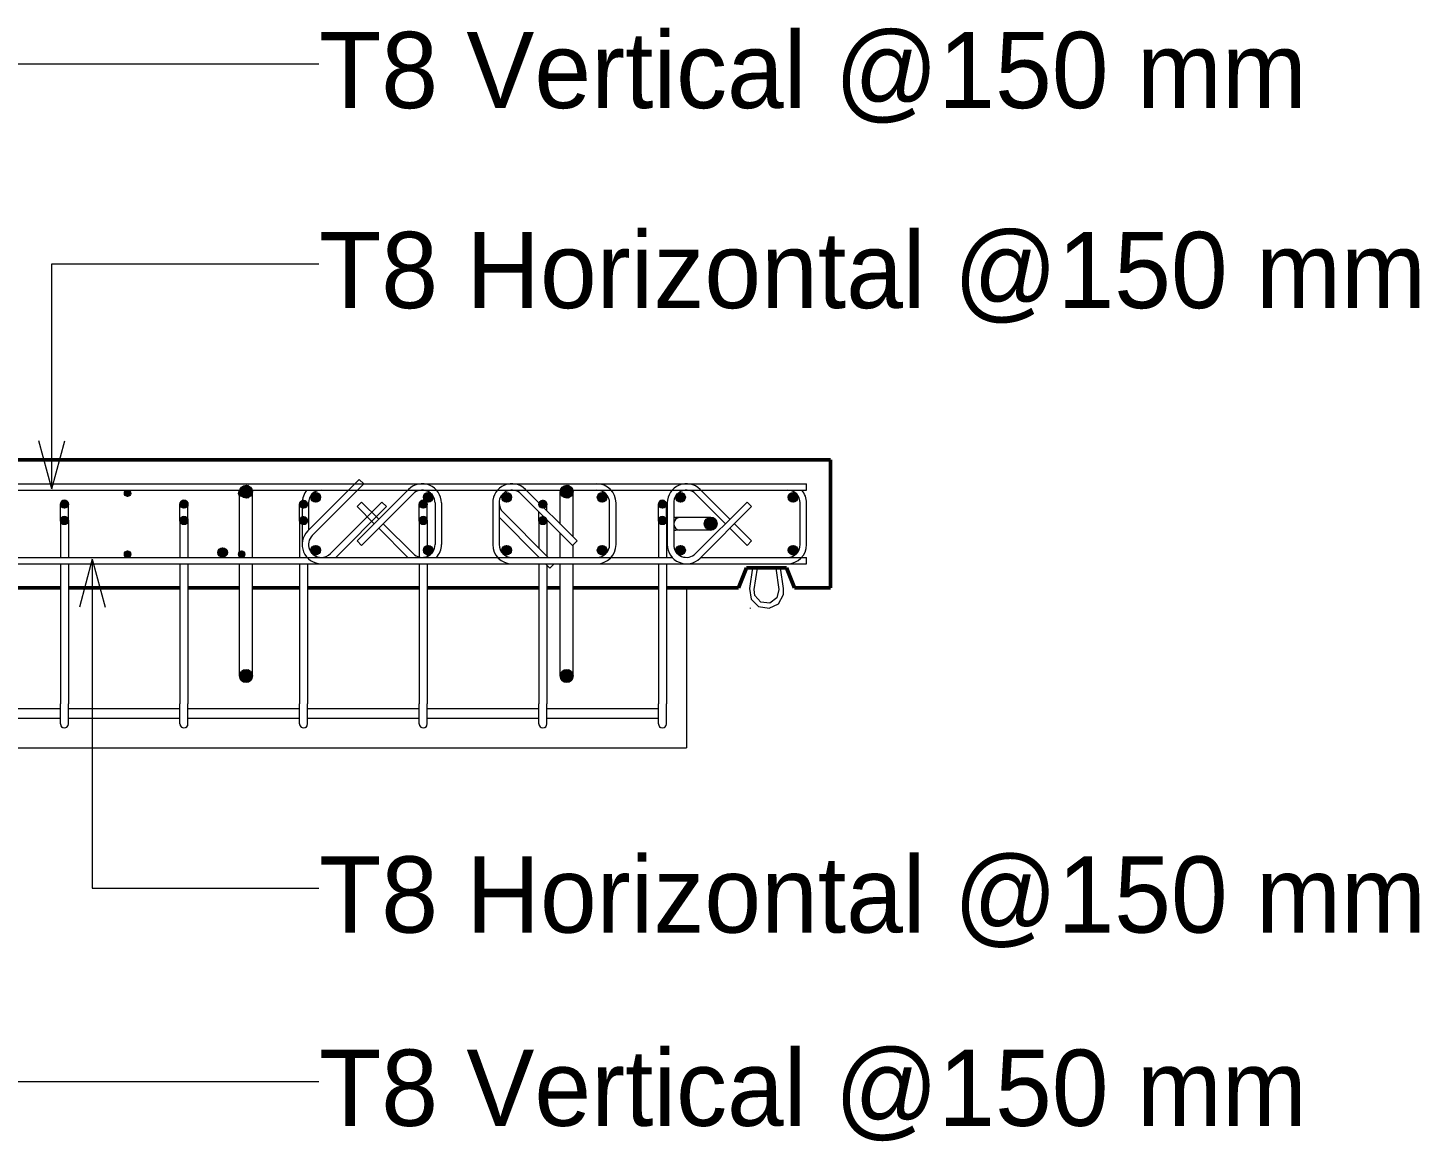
# Model space of a CAD drawing. Header units: millimetres. Extents: x -31655 to -5862, y 2843 to 78926.
# Drawn here: x -7600 to -5862, y 77382 to 78773 of the extents above; entities that cross this region are included whole.
import ezdxf

# ---------------------------------------------------------------- set-up
doc = ezdxf.new("R2010")
doc.units = ezdxf.units.MM
for name, color, linetype, lineweight in [('A-GENM', 13, 'Continuous', 18), ('A-WALL', 113, 'Continuous', 25), ('S-BEAM', 12, 'Continuous', 18), ('S-RBAR', 171, 'Continuous', 18), ('S-RBAR-IDEN', 171, 'Continuous', 9)]:
    doc.layers.add(name, color=color, linetype=linetype, lineweight=lineweight)
doc.styles.add('Nirmala UI', font='Nirmala.ttf', dxfattribs={"height": 95.25})

# ---------------------------------------------------------------- blocks, each defined once
blk = doc.blocks.new('loopbox down bent - Wire Loop-V2-Elevation Top1')
at = {"layer": 'A-GENM'}
for p, q in [((-26547.9, 78098), (-26551.7, 78072)), ((-26550.2, 78097.2), (-26548.6, 78097.2)), ((-26548.6, 78097.2), (-26548.6, 78098)), ((-26545.7, 78071.1), (-26541.8, 78097.5)), ((-26541.8, 78097.5), (-26541.7, 78098)), ((-26519, 78098), (-26519, 78097.5)), ((-26518.1, 78097.6), (-26519, 78097.5)), ((-26519, 78097.5), (-26515.1, 78071.1)), ((-26517.5, 78097.7), (-26518.1, 78097.6)), ((-26516.7, 78097.8), (-26517.5, 78097.7)), ((-26515.2, 78098), (-26516.7, 78097.8)), ((-26509.1, 78072), (-26512.9, 78098)), ((-26512.2, 78098), (-26512.2, 78097.2)), ((-26512.2, 78097.2), (-26510.6, 78097.2)), ((-26550.6, 78047.2), (-26550.6, 78048))]:
    blk.add_line(p, q, dxfattribs=at)
at = {"layer": 'A-GENM', "flags": 128}
for points in [[(-26551.7, 78072), (-26549.6, 78059), (-26540.3, 78049.7), (-26527.3, 78047.5), (-26515.5, 78053.2), (-26509.2, 78064.8), (-26509.1, 78072)], [(-26515.1, 78071.1), (-26517.5, 78060.3), (-26526.5, 78053.9), (-26537.5, 78055.1), (-26544.9, 78063.4), (-26545.7, 78071.1)]]:
    blk.add_lwpolyline(points, dxfattribs=at)
at = {"layer": 'A-GENM'}
for centre, start, end in [((-26550.2, 78098.4), 202.2055, 270), ((-26510.6, 78098.4), 270, 337.7945)]:
    blk.add_arc(centre, 1.2, start, end, dxfattribs=at)
blk = doc.blocks.new('M_Rectangular Corbel - M_Rectangular Corbel-5472199-Elevation Top1')
at = {"layer": 'S-BEAM'}
for p in [(-26630.4, 78073), (-30270.4, 77873)]:
    blk.add_line(p, (-26630.4, 77873), dxfattribs=at)

msp = doc.modelspace()

# ---------------------------------------------------------------- hatches: boundary and pattern name
at = {"layer": 'S-RBAR'}
h = msp.add_hatch(color=256, dxfattribs=at)
edge = h.paths.add_edge_path()
edge.add_arc((-7475.12081, 78191.04259), 4, 0, 360)
for points in [[(-7475.12081, 78187.04259), (-7471.12081, 78191.04259), (-7475.12081, 78195.04259), (-7479.12081, 78191.04259)], [(-7332.6461, 78187.04259), (-7328.6461, 78191.04259), (-7332.6461, 78195.04259), (-7336.6461, 78191.04259)], [(-7324.71875, 78185.43413), (-7319.19088, 78193.04259), (-7324.71875, 78200.65104), (-7333.66302, 78197.74487), (-7333.66302, 78188.3403)], [(-7240.26195, 78180.11365), (-7234.26195, 78186.11365), (-7240.26195, 78192.11365), (-7246.26195, 78186.11365), (-7243.17179, 78183.02349)], [(-7099.78353, 78180.11365), (-7093.78353, 78186.11365), (-7099.78353, 78192.11365), (-7105.78353, 78186.11365), (-7102.69337, 78183.02349)], [(-7001.8051, 78180.11365), (-6995.8051, 78186.11365), (-7001.8051, 78192.11365), (-7007.8051, 78186.11365), (-7004.71494, 78183.02349)], [(-6924.32579, 78185.43413), (-6918.79793, 78193.04259), (-6924.32579, 78200.65104), (-6933.27007, 78197.74487), (-6933.27007, 78188.3403)], [(-6882.57667, 78180.11365), (-6876.57667, 78186.11365), (-6882.57667, 78192.11365), (-6888.57667, 78186.11365), (-6885.48651, 78183.02349)], [(-6784.59824, 78180.11365), (-6778.59824, 78186.11365), (-6784.59824, 78192.11365), (-6790.59824, 78186.11365), (-6787.50809, 78183.02349)], [(-6644.11982, 78180.11365), (-6638.11982, 78186.11365), (-6644.11982, 78192.11365), (-6650.11982, 78186.11365), (-6647.02966, 78183.02349)], [(-7554.06588, 78172.36394), (-7549.06588, 78177.36394), (-7554.06588, 78182.36394), (-7559.06588, 78177.36394)], [(-7404.69088, 78172.36394), (-7399.69088, 78177.36394), (-7404.69088, 78182.36394), (-7409.69088, 78177.36394)], [(-7255.31588, 78172.36394), (-7250.31588, 78177.36394), (-7255.31588, 78182.36394), (-7260.31588, 78177.36394)], [(-7105.94088, 78172.36394), (-7100.94088, 78177.36394), (-7105.94088, 78182.36394), (-7110.94088, 78177.36394)], [(-6956.56588, 78172.36394), (-6951.56588, 78177.36394), (-6956.56588, 78182.36394), (-6961.56588, 78177.36394)], [(-6807.19088, 78172.36394), (-6802.19088, 78177.36394), (-6807.19088, 78182.36394), (-6812.19088, 78177.36394)], [(-7554.06588, 78151.90658), (-7549.06588, 78156.90658), (-7554.06588, 78161.90658), (-7559.06588, 78156.90658)], [(-7404.69088, 78151.90658), (-7399.69088, 78156.90658), (-7404.69088, 78161.90658), (-7409.69088, 78156.90658)], [(-7255.31588, 78151.90658), (-7250.31588, 78156.90658), (-7255.31588, 78161.90658), (-7260.31588, 78156.90658)], [(-7105.94088, 78151.90658), (-7100.94088, 78156.90658), (-7105.94088, 78161.90658), (-7110.94088, 78156.90658)], [(-6956.56588, 78151.90658), (-6951.56588, 78156.90658), (-6956.56588, 78161.90658), (-6961.56588, 78156.90658)], [(-6807.19088, 78151.90658), (-6802.19088, 78156.90658), (-6807.19088, 78161.90658), (-6812.19088, 78156.90658)], [(-6751.76418, 78146.57045), (-6742.35961, 78146.57045), (-6739.45344, 78155.51472), (-6747.0619, 78161.04259), (-6754.67035, 78155.51472)], [(-6751.76418, 78146.57045), (-6742.35961, 78146.57045), (-6739.45344, 78155.51472), (-6747.0619, 78161.04259), (-6754.67035, 78155.51472)], [(-7475.12081, 78111.04259), (-7471.12081, 78115.04259), (-7475.12081, 78119.04259), (-7479.12081, 78115.04259)], [(-7356.51195, 78111.04259), (-7350.51195, 78117.04259), (-7356.51195, 78123.04259), (-7362.41572, 78116.94635)], [(-7332.6461, 78111.04259), (-7328.6461, 78115.04259), (-7332.6461, 78119.04259), (-7336.6461, 78115.04259)], [(-7240.26195, 78113.97152), (-7234.26195, 78119.97152), (-7240.26195, 78125.97152), (-7246.26195, 78119.97152)], [(-7099.78353, 78113.97152), (-7093.78353, 78119.97152), (-7099.78353, 78125.97152), (-7105.78353, 78119.97152)], [(-7001.8051, 78113.97152), (-6995.8051, 78119.97152), (-7001.8051, 78125.97152), (-7007.8051, 78119.97152)], [(-6882.57667, 78113.97152), (-6876.57667, 78119.97152), (-6882.57667, 78125.97152), (-6888.57667, 78119.97152)], [(-6784.59824, 78113.97152), (-6778.59824, 78119.97152), (-6784.59824, 78125.97152), (-6790.59824, 78119.97152)], [(-6644.11982, 78113.97152), (-6638.11982, 78119.97152), (-6644.11982, 78125.97152), (-6650.11982, 78119.97152)], [(-7324.71875, 77955.43413), (-7319.19088, 77963.04259), (-7324.71875, 77970.65104), (-7333.66302, 77967.74487), (-7333.66302, 77958.3403)], [(-6924.32579, 77955.43413), (-6918.79793, 77963.04259), (-6924.32579, 77970.65104), (-6933.27007, 77967.74487), (-6933.27007, 77958.3403)]]:
    msp.add_hatch(color=256, dxfattribs=at).paths.add_polyline_path(points)
h = msp.add_hatch(color=256, dxfattribs=at)
edge = h.paths.add_edge_path()
edge.add_arc((-7332.6461, 78191.04259), 4, 0, 360)
h = msp.add_hatch(color=256, dxfattribs=at)
edge = h.paths.add_edge_path()
edge.add_arc((-7327.19088, 78193.04259), 8, 0, 360)
h = msp.add_hatch(color=256, dxfattribs=at)
edge = h.paths.add_edge_path()
edge.add_arc((-7240.26195, 78186.11365), 6, 0, 360)
h = msp.add_hatch(color=256, dxfattribs=at)
edge = h.paths.add_edge_path()
edge.add_arc((-7099.78353, 78186.11365), 6, 0, 360)
h = msp.add_hatch(color=256, dxfattribs=at)
edge = h.paths.add_edge_path()
edge.add_arc((-7001.8051, 78186.11365), 6, 0, 360)
h = msp.add_hatch(color=256, dxfattribs=at)
edge = h.paths.add_edge_path()
edge.add_arc((-6926.79793, 78193.04259), 8, 0, 360)
h = msp.add_hatch(color=256, dxfattribs=at)
edge = h.paths.add_edge_path()
edge.add_arc((-6882.57667, 78186.11365), 6, 0, 360)
h = msp.add_hatch(color=256, dxfattribs=at)
edge = h.paths.add_edge_path()
edge.add_arc((-6784.59824, 78186.11365), 6, 0, 360)
h = msp.add_hatch(color=256, dxfattribs=at)
edge = h.paths.add_edge_path()
edge.add_arc((-6644.11982, 78186.11365), 6, 0, 360)
h = msp.add_hatch(color=256, dxfattribs=at)
edge = h.paths.add_edge_path()
edge.add_arc((-7554.06588, 78177.36394), 5, 0, 360)
h = msp.add_hatch(color=256, dxfattribs=at)
edge = h.paths.add_edge_path()
edge.add_arc((-7404.69088, 78177.36394), 5, 0, 360)
h = msp.add_hatch(color=256, dxfattribs=at)
edge = h.paths.add_edge_path()
edge.add_arc((-7255.31588, 78177.36394), 5, 0, 360)
h = msp.add_hatch(color=256, dxfattribs=at)
edge = h.paths.add_edge_path()
edge.add_arc((-7105.94088, 78177.36394), 5, 0, 360)
h = msp.add_hatch(color=256, dxfattribs=at)
edge = h.paths.add_edge_path()
edge.add_arc((-6956.56588, 78177.36394), 5, 0, 360)
h = msp.add_hatch(color=256, dxfattribs=at)
edge = h.paths.add_edge_path()
edge.add_arc((-6807.19088, 78177.36394), 5, 0, 360)
h = msp.add_hatch(color=256, dxfattribs=at)
edge = h.paths.add_edge_path()
edge.add_arc((-7554.06588, 78156.90658), 5, 0, 360)
h = msp.add_hatch(color=256, dxfattribs=at)
edge = h.paths.add_edge_path()
edge.add_arc((-7404.69088, 78156.90658), 5, 0, 360)
h = msp.add_hatch(color=256, dxfattribs=at)
edge = h.paths.add_edge_path()
edge.add_arc((-7255.31588, 78156.90658), 5, 0, 360)
h = msp.add_hatch(color=256, dxfattribs=at)
edge = h.paths.add_edge_path()
edge.add_arc((-7105.94088, 78156.90658), 5, 0, 360)
h = msp.add_hatch(color=256, dxfattribs=at)
edge = h.paths.add_edge_path()
edge.add_arc((-6956.56588, 78156.90658), 5, 0, 360)
h = msp.add_hatch(color=256, dxfattribs=at)
edge = h.paths.add_edge_path()
edge.add_arc((-6807.19088, 78156.90658), 5, 0, 360)
h = msp.add_hatch(color=256, dxfattribs=at)
edge = h.paths.add_edge_path()
edge.add_arc((-6747.0619, 78153.04259), 8, 0, 360)
h = msp.add_hatch(color=256, dxfattribs=at)
edge = h.paths.add_edge_path()
edge.add_arc((-6747.0619, 78153.04259), 8, 0, 360)
h = msp.add_hatch(color=256, dxfattribs=at)
edge = h.paths.add_edge_path()
edge.add_arc((-7475.12081, 78115.04259), 4, 0, 360)
h = msp.add_hatch(color=256, dxfattribs=at)
edge = h.paths.add_edge_path()
edge.add_arc((-7356.51195, 78117.04259), 6, 0, 360)
h = msp.add_hatch(color=256, dxfattribs=at)
edge = h.paths.add_edge_path()
edge.add_arc((-7332.6461, 78115.04259), 4, 0, 360)
h = msp.add_hatch(color=256, dxfattribs=at)
edge = h.paths.add_edge_path()
edge.add_arc((-7240.26195, 78119.97152), 6, 0, 360)
h = msp.add_hatch(color=256, dxfattribs=at)
edge = h.paths.add_edge_path()
edge.add_arc((-7099.78353, 78119.97152), 6, 0, 360)
h = msp.add_hatch(color=256, dxfattribs=at)
edge = h.paths.add_edge_path()
edge.add_arc((-7001.8051, 78119.97152), 6, 0, 360)
h = msp.add_hatch(color=256, dxfattribs=at)
edge = h.paths.add_edge_path()
edge.add_arc((-6882.57667, 78119.97152), 6, 0, 360)
h = msp.add_hatch(color=256, dxfattribs=at)
edge = h.paths.add_edge_path()
edge.add_arc((-6784.59824, 78119.97152), 6, 0, 360)
h = msp.add_hatch(color=256, dxfattribs=at)
edge = h.paths.add_edge_path()
edge.add_arc((-6644.11982, 78119.97152), 6, 0, 360)
h = msp.add_hatch(color=256, dxfattribs=at)
edge = h.paths.add_edge_path()
edge.add_arc((-7327.19088, 77963.04259), 8, 0, 360)
h = msp.add_hatch(color=256, dxfattribs=at)
edge = h.paths.add_edge_path()
edge.add_arc((-6926.79793, 77963.04259), 8, 0, 360)

# ---------------------------------------------------------------- linework, layer by layer
at = {"layer": 'A-WALL', "lineweight": 50}
for p, q in [((-6597.19088, 78233.04259), (-10597.19088, 78233.04259)), ((-6597.19088, 78073.04259), (-6597.19088, 78233.04259)), ((-6712.19088, 78073.04259), (-6702.19088, 78098.04259)), ((-6702.19088, 78098.04259), (-6652.19088, 78098.04259)), ((-6652.19088, 78098.04259), (-6642.19088, 78073.04259)), ((-7698.44088, 78073.04259), (-7559.06588, 78073.04259)), ((-7549.06588, 78073.04259), (-7409.69088, 78073.04259)), ((-7399.69088, 78073.04259), (-7335.19088, 78073.04259)), ((-7319.19088, 78073.04259), (-7260.31588, 78073.04259)), ((-7250.31588, 78073.04259), (-7110.94088, 78073.04259)), ((-7100.94088, 78073.04259), (-6961.56588, 78073.04259)), ((-6951.56588, 78073.04259), (-6934.79793, 78073.04259)), ((-6918.79793, 78073.04259), (-6812.19088, 78073.04259)), ((-6802.19088, 78073.04259), (-6712.19088, 78073.04259)), ((-6642.19088, 78073.04259), (-6597.19088, 78073.04259))]:
    msp.add_line(p, q, dxfattribs=at)
at = {"layer": 'S-RBAR'}
for p, q in [((-9961.19088, 78203.04259), (-6627.19088, 78203.04259)), ((-7185.81473, 78208.35987), (-7250.16145, 78144.01315)), ((-7180.15788, 78202.70301), (-7244.50459, 78138.35629)), ((-7185.81473, 78208.35987), (-7180.15788, 78202.70301)), ((-6627.19088, 78195.04259), (-6627.19088, 78203.04259)), ((-9943.47558, 78195.04259), (-6627.19088, 78195.04259)), ((-7475.12081, 78195.04259), (-7479.12081, 78191.04259)), ((-7479.12081, 78191.04259), (-7475.12081, 78187.04259)), ((-7471.12081, 78191.04259), (-7475.12081, 78195.04259)), ((-7475.12081, 78187.04259), (-7471.12081, 78191.04259)), ((-7332.6461, 78195.04259), (-7336.6461, 78191.04259)), ((-7336.6461, 78191.04259), (-7332.6461, 78187.04259)), ((-7335.19088, 78153.04259), (-7335.19088, 78193.04259)), ((-7324.71875, 78200.65104), (-7333.66302, 78197.74487)), ((-7333.66302, 78197.74487), (-7333.66302, 78188.3403)), ((-7333.66302, 78188.3403), (-7324.71875, 78185.43413)), ((-7328.6461, 78191.04259), (-7332.6461, 78195.04259)), ((-7332.6461, 78187.04259), (-7328.6461, 78191.04259)), ((-7319.19088, 78193.04259), (-7324.71875, 78200.65104)), ((-7324.71875, 78185.43413), (-7319.19088, 78193.04259)), ((-7319.19088, 78153.04259), (-7319.19088, 78193.04259)), ((-7240.26195, 78192.11365), (-7246.26195, 78186.11365)), ((-7246.26195, 78186.11365), (-7243.17179, 78183.02349)), ((-7234.26195, 78186.11365), (-7240.26195, 78192.11365)), ((-7240.26195, 78180.11365), (-7234.26195, 78186.11365)), ((-7188.50816, 78131.66643), (-7124.16145, 78196.01315)), ((-7182.85131, 78126.00958), (-7118.50459, 78190.35629)), ((-7099.78353, 78192.11365), (-7105.78353, 78186.11365)), ((-7105.78353, 78186.11365), (-7102.69337, 78183.02349)), ((-7093.78353, 78186.11365), (-7099.78353, 78192.11365)), ((-7099.78353, 78180.11365), (-7093.78353, 78186.11365)), ((-7001.8051, 78192.11365), (-7007.8051, 78186.11365)), ((-7007.8051, 78186.11365), (-7004.71494, 78183.02349)), ((-6995.8051, 78186.11365), (-7001.8051, 78192.11365)), ((-7001.8051, 78180.11365), (-6995.8051, 78186.11365)), ((-6919.5652, 78126.00958), (-6983.91191, 78190.35629)), ((-6913.90834, 78131.66643), (-6978.25506, 78196.01315)), ((-6934.79793, 78153.04259), (-6934.79793, 78193.04259)), ((-6924.32579, 78200.65104), (-6933.27007, 78197.74487)), ((-6933.27007, 78197.74487), (-6933.27007, 78188.3403)), ((-6933.27007, 78188.3403), (-6924.32579, 78185.43413)), ((-6918.79793, 78193.04259), (-6924.32579, 78200.65104)), ((-6924.32579, 78185.43413), (-6918.79793, 78193.04259)), ((-6918.79793, 78153.04259), (-6918.79793, 78193.04259)), ((-6882.57667, 78192.11365), (-6888.57667, 78186.11365)), ((-6888.57667, 78186.11365), (-6885.48651, 78183.02349)), ((-6876.57667, 78186.11365), (-6882.57667, 78192.11365)), ((-6882.57667, 78180.11365), (-6876.57667, 78186.11365)), ((-6784.59824, 78192.11365), (-6790.59824, 78186.11365)), ((-6790.59824, 78186.11365), (-6787.50809, 78183.02349)), ((-6778.59824, 78186.11365), (-6784.59824, 78192.11365)), ((-6784.59824, 78180.11365), (-6778.59824, 78186.11365)), ((-6728.56347, 78153.04259), (-6765.87718, 78190.35629)), ((-6722.90661, 78158.69944), (-6760.22032, 78196.01315)), ((-6644.11982, 78192.11365), (-6650.11982, 78186.11365)), ((-6650.11982, 78186.11365), (-6647.02966, 78183.02349)), ((-6638.11982, 78186.11365), (-6644.11982, 78192.11365)), ((-6644.11982, 78180.11365), (-6638.11982, 78186.11365)), ((-7554.06588, 78182.36394), (-7559.06588, 78177.36394)), ((-7559.06588, 78157.09232), (-7559.06588, 78177.36394)), ((-7559.06588, 78177.36394), (-7554.06588, 78172.36394)), ((-7549.06588, 78177.36394), (-7554.06588, 78182.36394)), ((-7554.06588, 78172.36394), (-7549.06588, 78177.36394)), ((-7549.06588, 78157.09232), (-7549.06588, 78177.36394)), ((-7404.69088, 78182.36394), (-7409.69088, 78177.36394)), ((-7409.69088, 78157.09232), (-7409.69088, 78177.36394)), ((-7409.69088, 78177.36394), (-7404.69088, 78172.36394)), ((-7399.69088, 78177.36394), (-7404.69088, 78182.36394)), ((-7404.69088, 78172.36394), (-7399.69088, 78177.36394)), ((-7399.69088, 78157.09232), (-7399.69088, 78177.36394)), ((-7255.31588, 78182.36394), (-7260.31588, 78177.36394)), ((-7260.31588, 78157.09232), (-7260.31588, 78177.36394)), ((-7260.31588, 78177.36394), (-7255.31588, 78172.36394)), ((-7257.19088, 78179.04259), (-7257.19088, 78127.04259)), ((-7250.31588, 78177.36394), (-7255.31588, 78182.36394)), ((-7255.31588, 78172.36394), (-7250.31588, 78177.36394)), ((-7249.19088, 78179.04259), (-7249.19088, 78144.98371)), ((-7243.17179, 78183.02349), (-7240.26195, 78180.11365)), ((-7221.87718, 78115.72888), (-7157.53046, 78180.07559)), ((-7215.24976, 78111.04259), (-7151.8736, 78174.41874)), ((-7182.85131, 78180.07559), (-7188.50816, 78174.41874)), ((-7167.13201, 78153.04259), (-7188.50816, 78174.41874)), ((-7161.47516, 78158.69944), (-7182.85131, 78180.07559)), ((-7151.8736, 78174.41874), (-7157.53046, 78180.07559)), ((-7105.94088, 78182.36394), (-7110.94088, 78177.36394)), ((-7110.94088, 78157.09232), (-7110.94088, 78177.36394)), ((-7110.94088, 78177.36394), (-7105.94088, 78172.36394)), ((-7100.94088, 78177.36394), (-7105.94088, 78182.36394)), ((-7105.94088, 78172.36394), (-7100.94088, 78177.36394)), ((-7102.69337, 78183.02349), (-7099.78353, 78180.11365)), ((-7100.94088, 78157.09232), (-7100.94088, 78177.36394)), ((-7091.19088, 78179.04259), (-7091.19088, 78127.04259)), ((-7083.19088, 78179.04259), (-7083.19088, 78127.04259)), ((-7019.22562, 78179.04259), (-7019.22562, 78127.04259)), ((-7011.22562, 78179.04259), (-7011.22562, 78127.04259)), ((-7006.50459, 78167.72888), (-6949.8183, 78111.04259)), ((-7004.71494, 78183.02349), (-7001.8051, 78180.11365)), ((-6956.56588, 78182.36394), (-6961.56588, 78177.36394)), ((-6961.56588, 78177.36394), (-6956.56588, 78172.36394)), ((-6961.56588, 78157.09232), (-6961.56588, 78168.53871)), ((-6951.56588, 78177.36394), (-6956.56588, 78182.36394)), ((-6956.56588, 78172.36394), (-6951.56588, 78177.36394)), ((-6951.56588, 78169.92462), (-6951.56588, 78177.36394)), ((-6885.48651, 78183.02349), (-6882.57667, 78180.11365)), ((-6873.19088, 78127.04259), (-6873.19088, 78179.04259)), ((-6865.19088, 78127.04259), (-6865.19088, 78179.04259)), ((-6807.19088, 78182.36394), (-6812.19088, 78177.36394)), ((-6812.19088, 78157.09232), (-6812.19088, 78177.36394)), ((-6812.19088, 78177.36394), (-6807.19088, 78172.36394)), ((-6802.19088, 78177.36394), (-6807.19088, 78182.36394)), ((-6807.19088, 78172.36394), (-6802.19088, 78177.36394)), ((-6802.19088, 78157.09232), (-6802.19088, 78177.36394)), ((-6801.19088, 78179.04259), (-6801.19088, 78127.04259)), ((-6793.19088, 78179.04259), (-6793.19088, 78127.04259)), ((-6787.50809, 78183.02349), (-6784.59824, 78180.11365)), ((-6765.87718, 78115.72888), (-6701.53046, 78180.07559)), ((-6760.22032, 78110.07202), (-6695.8736, 78174.41874)), ((-6695.8736, 78174.41874), (-6701.53046, 78180.07559)), ((-6647.02966, 78183.02349), (-6644.11982, 78180.11365)), ((-6635.19088, 78127.04259), (-6635.19088, 78179.04259)), ((-6627.19088, 78127.04259), (-6627.19088, 78179.04259)), ((-7554.06588, 78161.90658), (-7559.06588, 78156.90658)), ((-7559.06588, 78156.90658), (-7559.06588, 78131.90658)), ((-7559.06588, 78156.90658), (-7554.06588, 78151.90658)), ((-7549.06588, 78156.90658), (-7554.06588, 78161.90658)), ((-7554.06588, 78151.90658), (-7549.06588, 78156.90658)), ((-7549.06588, 78156.90658), (-7549.06588, 78131.90658)), ((-7404.69088, 78161.90658), (-7409.69088, 78156.90658)), ((-7409.69088, 78156.90658), (-7409.69088, 78131.90658)), ((-7409.69088, 78156.90658), (-7404.69088, 78151.90658)), ((-7399.69088, 78156.90658), (-7404.69088, 78161.90658)), ((-7404.69088, 78151.90658), (-7399.69088, 78156.90658)), ((-7399.69088, 78156.90658), (-7399.69088, 78131.90658)), ((-7335.19088, 78111.04259), (-7335.19088, 78153.04259)), ((-7319.19088, 78111.04259), (-7319.19088, 78153.04259)), ((-7255.31588, 78161.90658), (-7260.31588, 78156.90658)), ((-7260.31588, 78156.90658), (-7260.31588, 78131.90658)), ((-7260.31588, 78156.90658), (-7255.31588, 78151.90658)), ((-7250.31588, 78156.90658), (-7255.31588, 78161.90658)), ((-7255.31588, 78151.90658), (-7250.31588, 78156.90658)), ((-7118.50459, 78115.72888), (-7155.8183, 78153.04259)), ((-7105.94088, 78161.90658), (-7110.94088, 78156.90658)), ((-7110.94088, 78156.90658), (-7110.94088, 78131.90658)), ((-7110.94088, 78156.90658), (-7105.94088, 78151.90658)), ((-7100.94088, 78156.90658), (-7105.94088, 78161.90658)), ((-7105.94088, 78151.90658), (-7100.94088, 78156.90658)), ((-7100.94088, 78156.90658), (-7100.94088, 78131.90658)), ((-7011.22562, 78161.1362), (-6961.13201, 78111.04259)), ((-6956.56588, 78161.90658), (-6961.56588, 78156.90658)), ((-6961.56588, 78156.90658), (-6961.56588, 78131.90658)), ((-6961.56588, 78156.90658), (-6956.56588, 78151.90658)), ((-6951.56588, 78156.90658), (-6956.56588, 78161.90658)), ((-6956.56588, 78151.90658), (-6951.56588, 78156.90658)), ((-6951.56588, 78157.09232), (-6951.56588, 78158.22179)), ((-6951.56588, 78156.90658), (-6951.56588, 78131.90658)), ((-6934.79793, 78152.55602), (-6934.79793, 78153.04259)), ((-6918.79793, 78136.55602), (-6918.79793, 78153.04259)), ((-6807.19088, 78161.90658), (-6812.19088, 78156.90658)), ((-6812.19088, 78156.90658), (-6812.19088, 78131.90658)), ((-6812.19088, 78156.90658), (-6807.19088, 78151.90658)), ((-6802.19088, 78156.90658), (-6807.19088, 78161.90658)), ((-6807.19088, 78151.90658), (-6802.19088, 78156.90658)), ((-6802.19088, 78156.90658), (-6802.19088, 78131.90658)), ((-6791.25965, 78161.04259), (-6790.58043, 78161.04259)), ((-6747.74112, 78161.04259), (-6790.58043, 78161.04259)), ((-6747.74112, 78161.04259), (-6784.51166, 78161.04259)), ((-6747.0619, 78161.04259), (-6754.67035, 78155.51472)), ((-6747.0619, 78161.04259), (-6754.67035, 78155.51472)), ((-6754.67035, 78155.51472), (-6751.76418, 78146.57045)), ((-6754.67035, 78155.51472), (-6751.76418, 78146.57045)), ((-6747.0619, 78161.04259), (-6747.74112, 78161.04259)), ((-6747.0619, 78161.04259), (-6747.74112, 78161.04259)), ((-6739.45344, 78155.51472), (-6747.0619, 78161.04259)), ((-6739.45344, 78155.51472), (-6747.0619, 78161.04259)), ((-6742.35961, 78146.57045), (-6739.45344, 78155.51472)), ((-6742.35961, 78146.57045), (-6739.45344, 78155.51472)), ((-6695.8736, 78131.66643), (-6717.24976, 78153.04259)), ((-7559.06588, 78131.90658), (-7559.06588, 78111.04259)), ((-7549.06588, 78131.90658), (-7549.06588, 78111.04259)), ((-7409.69088, 78131.90658), (-7409.69088, 78111.04259)), ((-7399.69088, 78131.90658), (-7399.69088, 78111.04259)), ((-7260.31588, 78131.90658), (-7260.31588, 78111.04259)), ((-7182.85131, 78126.00958), (-7188.50816, 78131.66643)), ((-7125.13201, 78111.04259), (-7161.47516, 78147.38573)), ((-7110.94088, 78131.90658), (-7110.94088, 78111.53628)), ((-7100.94088, 78131.90658), (-7100.94088, 78112.46131)), ((-6961.56588, 78131.90658), (-6961.56588, 78122.79017)), ((-6951.56588, 78131.90658), (-6951.56588, 78112.79017)), ((-6934.79793, 78111.04259), (-6934.79793, 78141.24231)), ((-6913.90834, 78131.66643), (-6919.5652, 78126.00958)), ((-6812.19088, 78131.90658), (-6812.19088, 78111.04259)), ((-6802.19088, 78131.90658), (-6802.19088, 78111.04259)), ((-6791.25965, 78145.04259), (-6790.58043, 78145.04259)), ((-6784.89715, 78145.04259), (-6790.58043, 78145.04259)), ((-6747.74112, 78145.04259), (-6784.51166, 78145.04259)), ((-6747.74112, 78145.04259), (-6784.51166, 78145.04259)), ((-6751.76418, 78146.57045), (-6742.35961, 78146.57045)), ((-6751.76418, 78146.57045), (-6742.35961, 78146.57045)), ((-6747.0619, 78145.04259), (-6747.74112, 78145.04259)), ((-6747.0619, 78145.04259), (-6747.74112, 78145.04259)), ((-6701.53046, 78126.00958), (-6722.90661, 78147.38573)), ((-6695.8736, 78131.66643), (-6701.53046, 78126.00958)), ((-7475.12081, 78119.04259), (-7479.12081, 78115.04259)), ((-7479.12081, 78115.04259), (-7475.12081, 78111.04259)), ((-7471.12081, 78115.04259), (-7475.12081, 78119.04259)), ((-7475.12081, 78111.04259), (-7471.12081, 78115.04259)), ((-7356.51195, 78123.04259), (-7362.41572, 78116.94635)), ((-7362.41572, 78116.94635), (-7356.51195, 78111.04259)), ((-7350.51195, 78117.04259), (-7356.51195, 78123.04259)), ((-7356.51195, 78111.04259), (-7350.51195, 78117.04259)), ((-7332.6461, 78119.04259), (-7336.6461, 78115.04259)), ((-7336.6461, 78115.04259), (-7332.6461, 78111.04259)), ((-7328.6461, 78115.04259), (-7332.6461, 78119.04259)), ((-7332.6461, 78111.04259), (-7328.6461, 78115.04259)), ((-7240.26195, 78125.97152), (-7246.26195, 78119.97152)), ((-7246.26195, 78119.97152), (-7240.26195, 78113.97152)), ((-7234.26195, 78119.97152), (-7240.26195, 78125.97152)), ((-7240.26195, 78113.97152), (-7234.26195, 78119.97152)), ((-7099.78353, 78125.97152), (-7105.78353, 78119.97152)), ((-7105.78353, 78119.97152), (-7099.78353, 78113.97152)), ((-7093.78353, 78119.97152), (-7099.78353, 78125.97152)), ((-7099.78353, 78113.97152), (-7093.78353, 78119.97152)), ((-7001.8051, 78125.97152), (-7007.8051, 78119.97152)), ((-7007.8051, 78119.97152), (-7001.8051, 78113.97152)), ((-6995.8051, 78119.97152), (-7001.8051, 78125.97152)), ((-7001.8051, 78113.97152), (-6995.8051, 78119.97152)), ((-6918.79793, 78111.04259), (-6918.79793, 78126.77684)), ((-6882.57667, 78125.97152), (-6888.57667, 78119.97152)), ((-6888.57667, 78119.97152), (-6882.57667, 78113.97152)), ((-6876.57667, 78119.97152), (-6882.57667, 78125.97152)), ((-6882.57667, 78113.97152), (-6876.57667, 78119.97152)), ((-6784.59824, 78125.97152), (-6790.59824, 78119.97152)), ((-6790.59824, 78119.97152), (-6784.59824, 78113.97152)), ((-6778.59824, 78119.97152), (-6784.59824, 78125.97152)), ((-6784.59824, 78113.97152), (-6778.59824, 78119.97152)), ((-6644.11982, 78125.97152), (-6650.11982, 78119.97152)), ((-6650.11982, 78119.97152), (-6644.11982, 78113.97152)), ((-6638.11982, 78119.97152), (-6644.11982, 78125.97152)), ((-6644.11982, 78113.97152), (-6638.11982, 78119.97152)), ((-10241.24976, 78103.04259), (-6627.19088, 78103.04259)), ((-9943.47558, 78111.04259), (-6794.90619, 78111.04259)), ((-7559.06588, 78103.04259), (-7559.06588, 77928.04259)), ((-7549.06588, 78103.04259), (-7549.06588, 77928.04259)), ((-7409.69088, 78103.04259), (-7409.69088, 77928.04259)), ((-7399.69088, 78103.04259), (-7399.69088, 77928.04259)), ((-7335.19088, 78003.04259), (-7335.19088, 78103.04259)), ((-7319.19088, 78003.04259), (-7319.19088, 78103.04259)), ((-7260.31588, 78103.04259), (-7260.31588, 77928.04259)), ((-7250.31588, 78103.04259), (-7250.31588, 77928.04259)), ((-7233.19088, 78111.04259), (-6794.90619, 78111.04259)), ((-7233.19088, 78103.04259), (-6651.19088, 78103.04259)), ((-7110.94088, 78103.04259), (-7110.94088, 77928.04259)), ((-7100.94088, 78103.04259), (-7100.94088, 77928.04259)), ((-6995.22562, 78111.04259), (-6889.19088, 78111.04259)), ((-6995.22562, 78103.04259), (-6889.19088, 78103.04259)), ((-6961.56588, 78103.04259), (-6961.56588, 77928.04259)), ((-6953.13201, 78103.04259), (-6947.81473, 78097.72531)), ((-6951.56588, 78101.47646), (-6951.56588, 77928.04259)), ((-6947.81473, 78097.72531), (-6942.49745, 78103.04259)), ((-6934.79793, 78003.04259), (-6934.79793, 78103.04259)), ((-6918.79793, 78003.04259), (-6918.79793, 78103.04259)), ((-6812.19088, 78103.04259), (-6812.19088, 77928.04259)), ((-6802.19088, 78103.04259), (-6802.19088, 77928.04259)), ((-6759.24976, 78111.04259), (-6627.19088, 78111.04259)), ((-6759.24976, 78111.04259), (-6651.19088, 78111.04259)), ((-6627.19088, 78103.04259), (-6627.19088, 78111.04259)), ((-7335.19088, 77963.04259), (-7335.19088, 78003.04259)), ((-7319.19088, 77963.04259), (-7319.19088, 78003.04259)), ((-6934.79793, 77963.04259), (-6934.79793, 78003.04259)), ((-6918.79793, 77963.04259), (-6918.79793, 78003.04259)), ((-7324.71875, 77970.65104), (-7333.66302, 77967.74487)), ((-7333.66302, 77967.74487), (-7333.66302, 77958.3403)), ((-7333.66302, 77958.3403), (-7324.71875, 77955.43413)), ((-7319.19088, 77963.04259), (-7324.71875, 77970.65104)), ((-7324.71875, 77955.43413), (-7319.19088, 77963.04259)), ((-6924.32579, 77970.65104), (-6933.27007, 77967.74487)), ((-6933.27007, 77967.74487), (-6933.27007, 77958.3403)), ((-6933.27007, 77958.3403), (-6924.32579, 77955.43413)), ((-6918.79793, 77963.04259), (-6924.32579, 77970.65104)), ((-6924.32579, 77955.43413), (-6918.79793, 77963.04259)), ((-7559.06588, 77903.04259), (-7559.06588, 77928.04259)), ((-7549.06588, 77903.04259), (-7549.06588, 77928.04259)), ((-7409.69088, 77903.04259), (-7409.69088, 77928.04259)), ((-7399.69088, 77903.04259), (-7399.69088, 77928.04259)), ((-7260.31588, 77903.04259), (-7260.31588, 77928.04259)), ((-7250.31588, 77903.04259), (-7250.31588, 77928.04259)), ((-7110.94088, 77903.04259), (-7110.94088, 77928.04259)), ((-7100.94088, 77903.04259), (-7100.94088, 77928.04259)), ((-6961.56588, 77903.04259), (-6961.56588, 77928.04259)), ((-6951.56588, 77903.04259), (-6951.56588, 77928.04259)), ((-6812.19088, 77903.04259), (-6812.19088, 77928.04259)), ((-6802.19088, 77903.04259), (-6802.19088, 77928.04259)), ((-7698.44088, 77922.16759), (-7559.06588, 77922.16759)), ((-7698.44088, 77910.16759), (-7559.06588, 77910.16759)), ((-7549.06588, 77922.16759), (-7409.69088, 77922.16759)), ((-7549.06588, 77910.16759), (-7409.69088, 77910.16759)), ((-7399.69088, 77922.16759), (-7260.31588, 77922.16759)), ((-7399.69088, 77910.16759), (-7260.31588, 77910.16759)), ((-7250.31588, 77922.16759), (-7110.94088, 77922.16759)), ((-7250.31588, 77910.16759), (-7110.94088, 77910.16759)), ((-7100.94088, 77922.16759), (-6961.56588, 77922.16759)), ((-7100.94088, 77910.16759), (-6961.56588, 77910.16759)), ((-6951.56588, 77922.16759), (-6812.19088, 77922.16759)), ((-6951.56588, 77910.16759), (-6812.19088, 77910.16759))]:
    msp.add_line(p, q, dxfattribs=at)
for centre, radius in [((-7475.12081, 78191.04259), 4), ((-7332.6461, 78191.04259), 4), ((-7327.19088, 78193.04259), 8), ((-7240.26195, 78186.11365), 6), ((-7099.78353, 78186.11365), 6), ((-7001.8051, 78186.11365), 6), ((-6926.79793, 78193.04259), 8), ((-6882.57667, 78186.11365), 6), ((-6784.59824, 78186.11365), 6), ((-6644.11982, 78186.11365), 6), ((-7554.06588, 78177.36394), 5), ((-7404.69088, 78177.36394), 5), ((-7255.31588, 78177.36394), 5), ((-7105.94088, 78177.36394), 5), ((-6956.56588, 78177.36394), 5), ((-6807.19088, 78177.36394), 5), ((-7554.06588, 78156.90658), 5), ((-7404.69088, 78156.90658), 5), ((-7255.31588, 78156.90658), 5), ((-7105.94088, 78156.90658), 5), ((-6956.56588, 78156.90658), 5), ((-6807.19088, 78156.90658), 5), ((-6747.0619, 78153.04259), 8), ((-6747.0619, 78153.04259), 8), ((-7475.12081, 78115.04259), 4), ((-7356.51195, 78117.04259), 6), ((-7332.6461, 78115.04259), 4), ((-7240.26195, 78119.97152), 6), ((-7099.78353, 78119.97152), 6), ((-7001.8051, 78119.97152), 6), ((-6882.57667, 78119.97152), 6), ((-6784.59824, 78119.97152), 6), ((-6644.11982, 78119.97152), 6), ((-7327.19088, 77963.04259), 8), ((-6926.79793, 77963.04259), 8)]:
    msp.add_circle(centre, radius, dxfattribs=at)
for centre, radius, start, end in [((-7107.19088, 78179.04259), 24, 0, 135), ((-6995.22562, 78179.04259), 24, 45, 180), ((-6889.19088, 78179.04259), 24, 360, 90), ((-6777.19088, 78179.04259), 24, 45, 180), ((-7327.19088, 78193.04259), 8, 165.51111261, 180), ((-7327.19088, 78193.04259), 8, 0, 14.48888739), ((-7233.19088, 78179.04259), 24, 137.92893219, 180), ((-7233.19088, 78179.04259), 16, 90, 180), ((-7107.19088, 78179.04259), 16, 0, 135), ((-6995.22562, 78179.04259), 16, 45, 180), ((-6926.79793, 78193.04259), 8, 165.51111261, 180), ((-6926.79793, 78193.04259), 8, 0, 14.48888739), ((-6889.19088, 78179.04259), 16, 0, 90), ((-6777.19088, 78179.04259), 16, 45, 180), ((-6651.19088, 78179.04259), 16, 360, 90), ((-6651.19088, 78179.04259), 24, 360, 42.07106781), ((-7554.06588, 78177.36394), 5, 0, 180), ((-7404.69088, 78177.36394), 5, 0, 180), ((-7255.31588, 78177.36394), 5, 107.18485568, 180), ((-7105.94088, 78177.36394), 5, 0, 180), ((-6995.19088, 78179.04259), 16, 180, 225), ((-6956.56588, 78177.36394), 5, 0, 160.64119528), ((-6807.19088, 78177.36394), 5, 0, 180), ((-7554.06588, 78156.90658), 5, 0, 180), ((-7404.69088, 78156.90658), 5, 0, 180), ((-7255.31588, 78156.90658), 5, 112.22575447, 180), ((-7105.94088, 78156.90658), 5, 0, 180), ((-6956.56588, 78156.90658), 5, 75.26743898, 180), ((-6956.56588, 78156.90658), 5, 0, 14.73256102), ((-6807.19088, 78156.90658), 5, 0, 180), ((-6791.25965, 78153.04259), 8, 90, 103.99069477), ((-6785.19088, 78153.04259), 8, 95.00557147, 264.99442853), ((-6747.0619, 78153.04259), 8, 270, 90), ((-6747.0619, 78153.04259), 8, 270, 90), ((-7233.19088, 78127.04259), 24, 135, 270), ((-7233.19088, 78127.04259), 16, 135, 270), ((-6791.25965, 78153.04259), 8, 256.00930523, 270), ((-7233.19088, 78127.04259), 16, 270, 315), ((-7107.19088, 78127.04259), 16, 225, 0), ((-7107.19088, 78127.04259), 24, 317.92893219, 0), ((-6995.22562, 78127.04259), 24, 180, 270), ((-6995.22562, 78127.04259), 16, 180, 270), ((-6889.19088, 78127.04259), 16, 270, 0), ((-6889.19088, 78127.04259), 24, 270, 0), ((-6777.19088, 78127.04259), 24, 180, 315), ((-6777.19088, 78127.04259), 16, 180, 315), ((-6651.19088, 78127.04259), 16, 270, 0), ((-6651.19088, 78127.04259), 24, 270, 0), ((-7327.19088, 77963.04259), 8, 180, 0), ((-6926.79793, 77963.04259), 8, 180, 0), ((-7554.06588, 77903.04259), 5, 180, 0), ((-7554.06588, 77903.04259), 5, 180, 195), ((-7554.06588, 77903.04259), 5, 210, 240), ((-7554.06588, 77903.04259), 5, 300, 330), ((-7404.69088, 77903.04259), 5, 180, 0), ((-7404.69088, 77903.04259), 5, 180, 195), ((-7404.69088, 77903.04259), 5, 210, 240), ((-7404.69088, 77903.04259), 5, 300, 330), ((-7255.31588, 77903.04259), 5, 180, 0), ((-7255.31588, 77903.04259), 5, 180, 195), ((-7255.31588, 77903.04259), 5, 210, 240), ((-7255.31588, 77903.04259), 5, 300, 330), ((-7105.94088, 77903.04259), 5, 180, 0), ((-7105.94088, 77903.04259), 5, 180, 195), ((-7105.94088, 77903.04259), 5, 210, 240), ((-7105.94088, 77903.04259), 5, 300, 330), ((-6956.56588, 77903.04259), 5, 180, 0), ((-6956.56588, 77903.04259), 5, 180, 195), ((-6956.56588, 77903.04259), 5, 210, 240), ((-6956.56588, 77903.04259), 5, 300, 330), ((-6807.19088, 77903.04259), 5, 180, 0), ((-6807.19088, 77903.04259), 5, 180, 195), ((-6807.19088, 77903.04259), 5, 210, 240), ((-6807.19088, 77903.04259), 5, 300, 330)]:
    msp.add_arc(centre, radius, start, end, dxfattribs=at)
at = {"layer": 'S-RBAR-IDEN'}
for p, q in [((-7760.63343, 78727.76194), (-7236.12645, 78727.76194)), ((-7569.72713, 78477.90982), (-7236.12645, 78477.90982)), ((-7569.72713, 78196.72871), (-7569.72713, 78477.90982)), ((-7569.72713, 78196.72871), (-7585.80408, 78256.72871)), ((-7569.72713, 78196.72871), (-7553.65018, 78256.72871)), ((-7519.19814, 78108.92856), (-7535.27509, 78048.92856)), ((-7519.19814, 78108.92856), (-7503.12119, 78048.92856)), ((-7519.19814, 78108.92856), (-7519.19814, 77697.798)), ((-7519.19814, 77697.798), (-7236.12645, 77697.798)), ((-7760.31505, 77456.40925), (-7236.12645, 77456.40925))]:
    msp.add_line(p, q, dxfattribs=at)

# ---------------------------------------------------------------- block references
at = {"layer": 'A-GENM'}
msp.add_blockref('loopbox down bent - Wire Loop-V2-Elevation Top1', (19853.20306, 0), dxfattribs=at)
at = {"layer": 'S-BEAM'}
msp.add_blockref('M_Rectangular Corbel - M_Rectangular Corbel-5472199-Elevation Top1', (19853.20306, 0), dxfattribs=at)

# ---------------------------------------------------------------- texts
at = {"layer": 'S-RBAR-IDEN', "char_height": 95.25, "attachment_point": 1, "style": 'Nirmala UI'}
for s, insert, width in [('T8 Vertical @150 mm', (-7236.12645, 78767.4911), 1558.4805), ('T8 Horizontal @150 mm', (-7236.12645, 78517.63899), 1766.91925), ('T8 Horizontal @150 mm', (-7236.12645, 77737.52717), 1766.91925), ('T8 Vertical @150 mm', (-7236.12645, 77496.13841), 1558.4805)]:
    msp.add_mtext(s, dxfattribs=dict(at, insert=insert, width=width))

doc.saveas('drawing.dxf')
